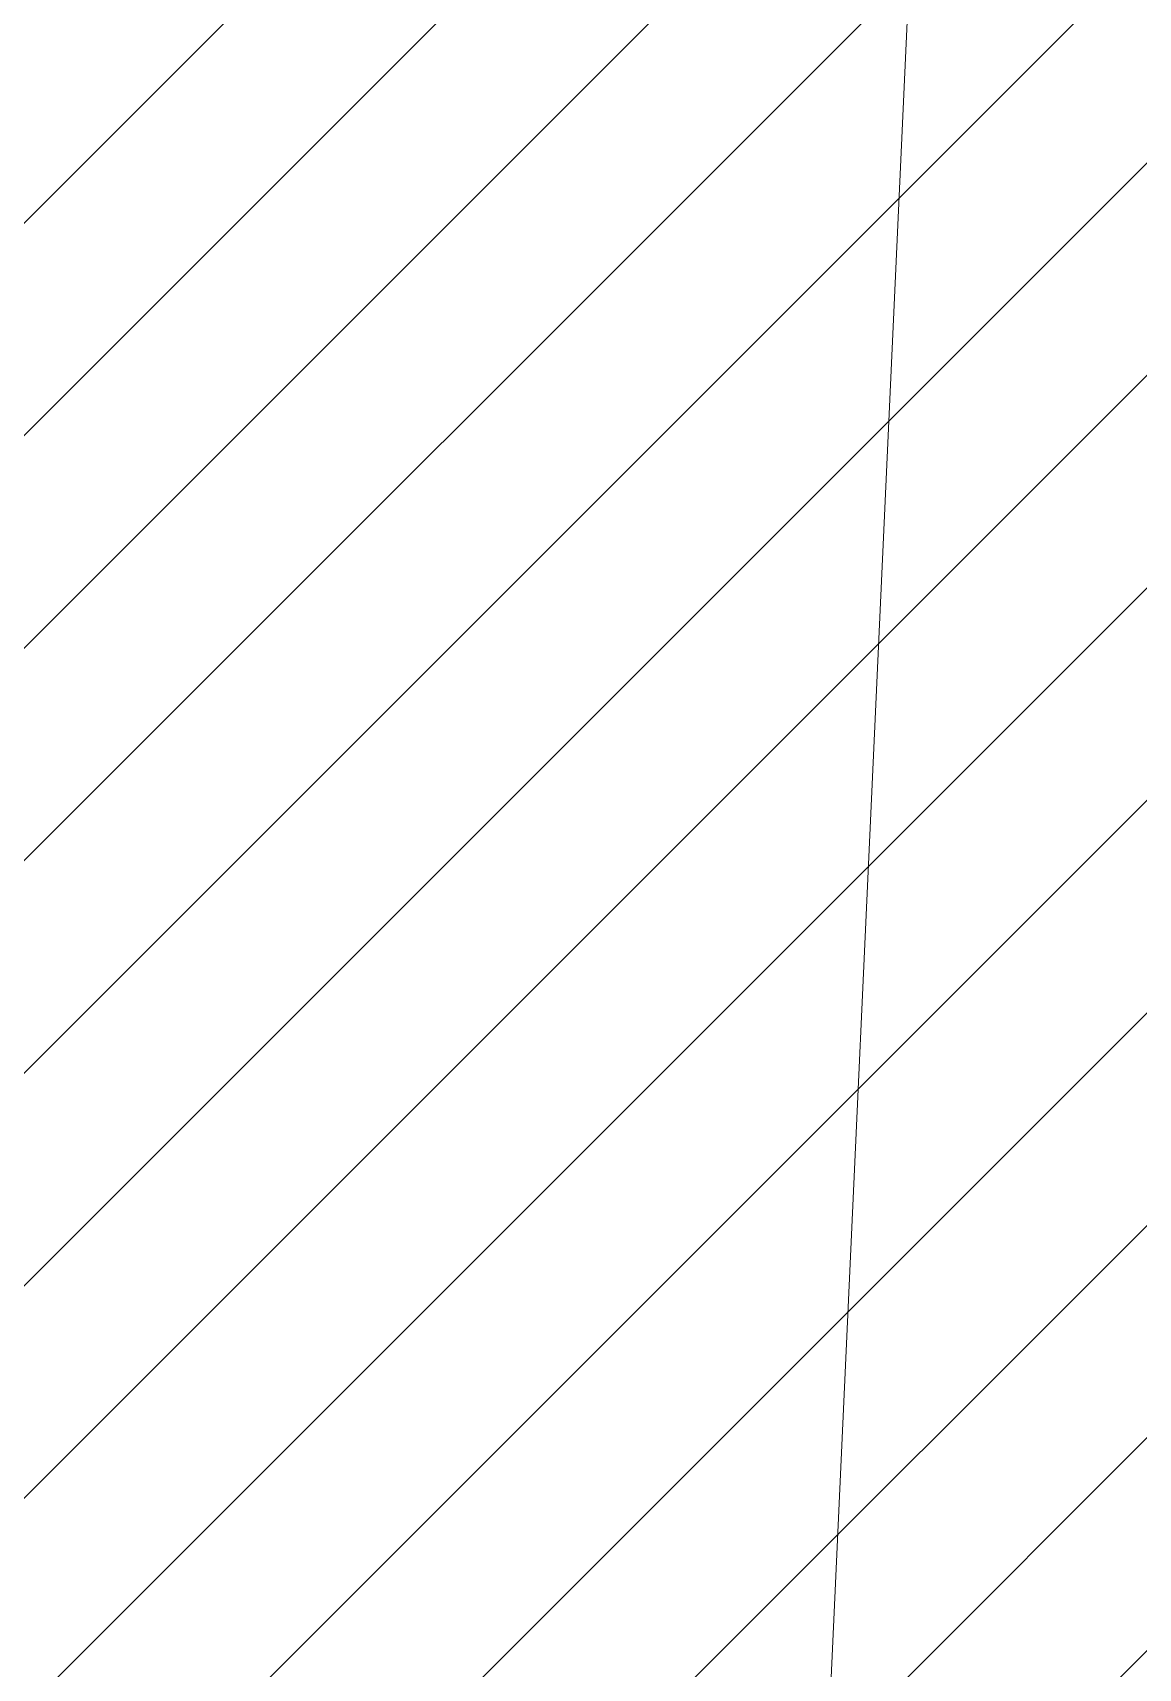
# Model space of a CAD drawing. Header units: millimetres. Extents: x 396621004 to 402046651, y 6785344214 to 6789799943.
# Drawn here: x 398729104 to 398742346, y 6786936092 to 6786955683 of the extents above; entities that cross this region are included whole.
import ezdxf

# ---------------------------------------------------------------- set-up
doc = ezdxf.new("R2010")
doc.units = ezdxf.units.MM
doc.header["$MEASUREMENT"] = 0
doc.layers.add('02 Korkeuskayrat_Kynä_nro__2', color=8, linetype='Continuous', lineweight=15)
doc.layers.add('02 Suojelualueen rajat_Kynä_nro__102', color=7, linetype='Continuous', lineweight=15, true_color=0xcccccc)

msp = doc.modelspace()

# ---------------------------------------------------------------- hatches: boundary and pattern name
at = {"layer": '02 Suojelualueen rajat_Kynä_nro__102', "linetype": 'Continuous', "lineweight": 15, "true_color": 0xcccccc}
h = msp.add_hatch(dxfattribs=at)
h.set_pattern_fill('Lämpöharkko', color=254, style=0, pattern_type=2)
h.set_pattern_definition([(45, (1245072124.6, 6788065563.7), (-1272.7921724, 1272.7921724), [])])
h.paths.add_polyline_path([(398748563.37, 6786967723.12), (398716290.13, 6786956112.18), (398728603.57, 6786914693.3), (398725384.33, 6786888695.59), (398736342.43, 6786869294.73), (398747300.52, 6786865082.34), (398766362.02, 6786884143.84), (398786149.17, 6786930344.57), (398782158.12, 6786959496.82), (398766011.35, 6786971606.89)])

# ---------------------------------------------------------------- linework, layer by layer
at = {"layer": '02 Korkeuskayrat_Kynä_nro__2', "color": 8, "linetype": 'Continuous', "lineweight": 15, "flags": 128}
msp.add_lwpolyline([(398735158.47, 6786903230.19), (398734391.93, 6786908271.35), (398738350.99, 6786929106.11), (398739681.91, 6786958082.74), (398738047.74, 6786966164.59), (398738233.06, 6786970165.51), (398736506.24, 6786976246.9), (398736598.9, 6786978247.36), (398730340.21, 6786994551.09), (398722043.03, 6787009944.61), (398722177.81, 6787012945.29), (398720316.21, 6787016036), (398721453.39, 6787018986.68), (398729632.64, 6787022617.51), (398734577.25, 6787021387.22), (398737576.03, 6787021247.19), (398752098.19, 6787010574.75), (398768532.5, 6786997801.83), (398771531.28, 6786997661.8), (398786424.09, 6786994981.18), (398790425.26, 6786994791.14), (398793280.84, 6786991660.42)], dxfattribs=at)

doc.saveas('drawing.dxf')
